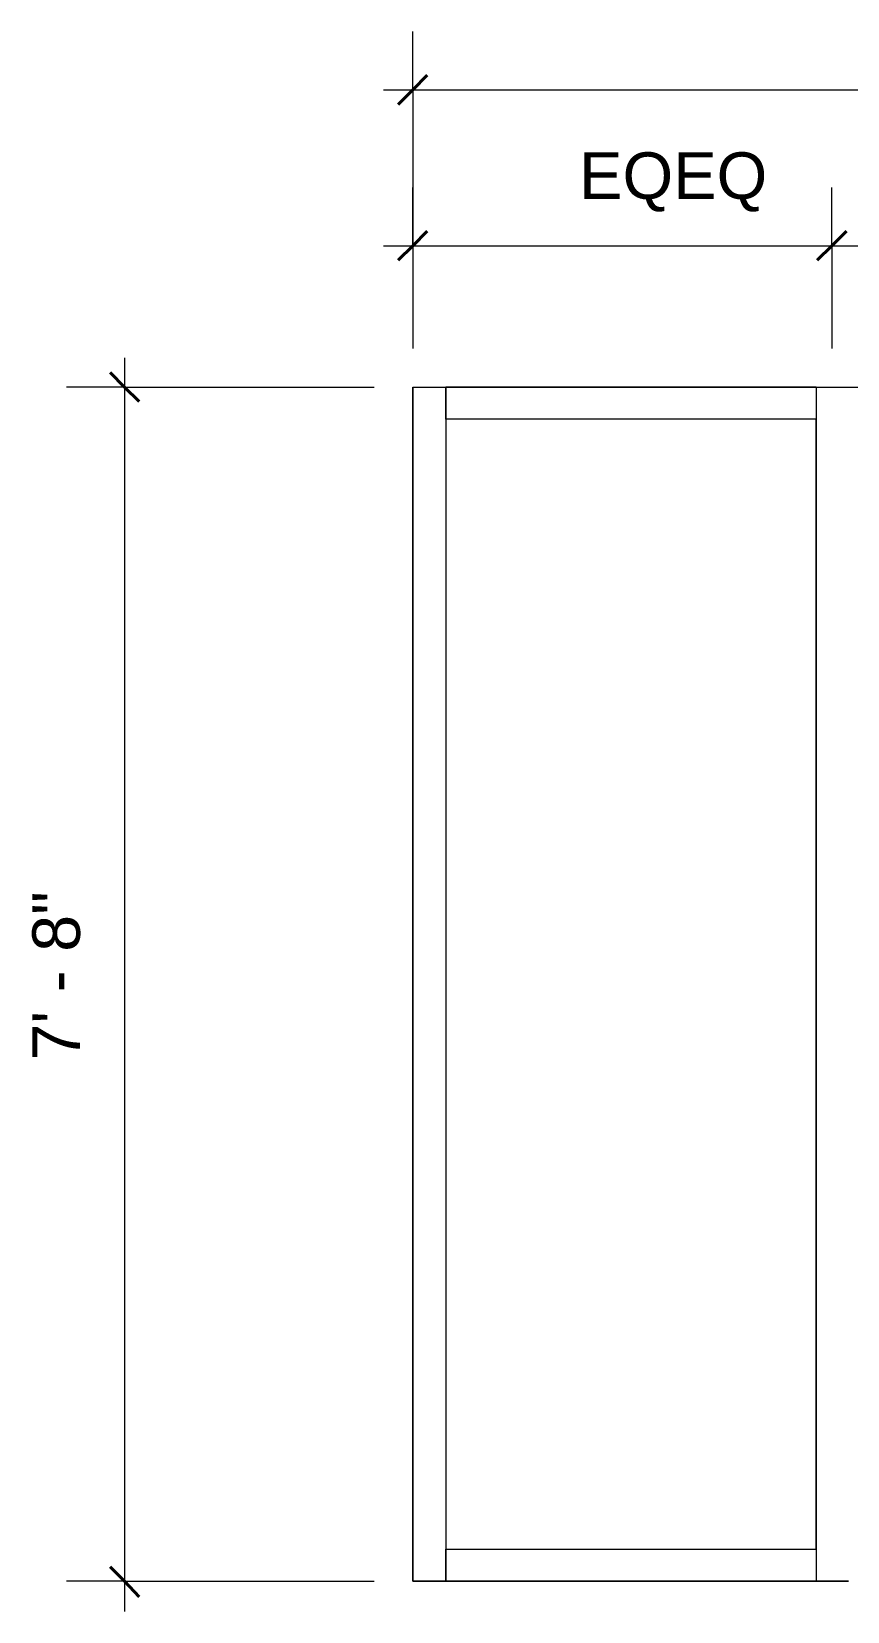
# Model space of a CAD drawing. Header units: inches. Extents: x -6061 to 13621, y -296 to 7483.
# Drawn here: x 12203.9 to 12266.7, y -123.8 to -2.1 of the extents above; entities that cross this region are included whole.
import ezdxf

# ---------------------------------------------------------------- set-up
doc = ezdxf.new("R2010")
doc.units = ezdxf.units.IN
doc.header["$MEASUREMENT"] = 0
doc.layers.get('0').update_dxf_attribs({"linetype": 'CONTINUOUS'})
doc.styles.add('Arial$001H0', font='arial.ttf')

msp = doc.modelspace()

# ---------------------------------------------------------------- linework, layer by layer
at = {"color": 7, "linetype": 'Continuous', "lineweight": 9, "true_color": 0x000007}
for p, q in [((12233.25347, -6.54924), (12233.25347, -2.06418)), ((12231.01094, -6.54924), (12336.08967, -6.54924)), ((12233.25347, -6.54924), (12233.25347, -26.49178)), ((12233.25347, -18.56282), (12233.25347, -14.07775)), ((12265.52995, -18.56282), (12265.52995, -14.07775)), ((12231.01094, -18.56282), (12265.52995, -18.56282)), ((12233.25347, -18.56282), (12233.25347, -26.49178)), ((12265.52995, -18.56282), (12300.04895, -18.56282)), ((12265.52995, -18.56282), (12265.52995, -26.49178)), ((12211.06841, -27.21259), (12211.06841, -123.80173)), ((12211.06841, -29.45513), (12206.58334, -29.45513)), ((12211.06841, -29.45513), (12230.29013, -29.45513)), ((12233.25347, -29.45513), (12235.81637, -29.45513)), ((12233.25347, -29.45513), (12233.25347, -121.47911)), ((12235.81637, -31.93793), (12235.81637, -29.45513)), ((12264.32859, -29.45513), (12235.81637, -29.45513)), ((12235.81637, -29.45513), (12235.81637, -121.47911)), ((12264.32859, -29.45513), (12264.32859, -31.93793)), ((12264.32859, -29.45513), (12266.81139, -29.45513)), ((12264.32859, -29.45513), (12264.32859, -121.47911)), ((12264.32859, -31.93793), (12235.81637, -31.93793)), ((12264.32859, -31.93793), (12235.81637, -31.93793)), ((12235.81637, -31.93793), (12235.81637, -118.9963)), ((12264.32859, -118.9963), (12264.32859, -31.93793)), ((12235.81637, -118.9963), (12264.32859, -118.9963)), ((12235.81637, -121.47911), (12235.81637, -118.9963)), ((12235.81637, -118.9963), (12264.32859, -118.9963)), ((12264.32859, -118.9963), (12264.32859, -121.47911)), ((12211.06841, -121.47911), (12206.58334, -121.47911)), ((12211.06841, -121.47911), (12230.29013, -121.47911)), ((12233.25347, -121.47911), (12235.81637, -121.47911)), ((12235.81637, -121.47911), (12233.25347, -121.47911)), ((12264.32859, -121.47911), (12235.81637, -121.47911)), ((12235.81637, -121.47911), (12264.32859, -121.47911)), ((12264.32859, -121.47911), (12266.81139, -121.47911)), ((12266.81139, -121.47911), (12264.32859, -121.47911))]:
    msp.add_line(p, q, dxfattribs=at)
at = {"color": 7, "linetype": 'Continuous', "lineweight": 40, "true_color": 0x000007}
for p, q in [((12233.25347, -6.54924), (12234.37474, -5.42798)), ((12233.25347, -6.54924), (12232.13221, -7.67051)), ((12233.25347, -18.56282), (12234.37474, -17.44155)), ((12265.52995, -18.56282), (12266.65121, -17.44155)), ((12233.25347, -18.56282), (12232.13221, -19.68409)), ((12265.52995, -18.56282), (12264.40868, -19.68409)), ((12211.06841, -29.45513), (12209.94714, -28.33386)), ((12211.06841, -29.45513), (12212.18967, -30.57639)), ((12211.06841, -121.47911), (12209.94714, -120.35784)), ((12211.06841, -121.47911), (12212.18967, -122.68047))]:
    msp.add_line(p, q, dxfattribs=at)
at = {"color": 7, "linetype": 'Continuous', "lineweight": 18, "true_color": 0x000007}
for p, q in [((12233.25347, -121.47911), (12233.25347, -29.45513)), ((12233.25347, -29.45513), (12336.32995, -29.45513)), ((12233.25347, -121.47911), (12233.25347, -121.47911)), ((12233.25347, -121.47911), (12233.25347, -121.47911))]:
    msp.add_line(p, q, dxfattribs=at)

# ---------------------------------------------------------------- texts
at = {"color": 7, "true_color": 0x000007, "style": 'Arial$001H0'}
msp.add_text('EQEQ', height=3.590405, dxfattribs=at).set_placement((12246.06784, -14.95883))
msp.add_text('7\' - 8"', height=3.667117, rotation=90, dxfattribs=at).set_placement((12207.62439, -81.35383))

doc.saveas('drawing.dxf')
